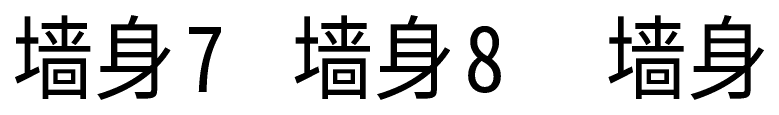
# Model space of a CAD drawing. Extents: x 1738711 to 2346805, y 1189731 to 2516152.
# Drawn here: x 1964142 to 1983064, y 1249815 to 1251951 of the extents above; entities that cross this region are included whole.
import ezdxf

# ---------------------------------------------------------------- set-up
doc = ezdxf.new("R2010")
doc.units = 0
doc.header["$LTSCALE"] = 1000
doc.header["$MEASUREMENT"] = 0
doc.layers.add('HZ', color=7, linetype='Continuous')
doc.styles.add('黑体', font='simhei_0.ttf', dxfattribs={"width": 0.9})

msp = doc.modelspace()

# ---------------------------------------------------------------- texts
at = {"layer": 'HZ', "color": 40, "style": '黑体', "width": 0.9}
for s, height, p in [('墙身', 1682.36, (1964069.9, 1250016.9)), ('墙身', 1682.36, (1971134.7, 1250016.9)), ('墙身', 1682.36, (1979059.5, 1250016.9)), ('7', 1682.4, (1968425.1, 1250016.9)), ('8', 1682.4, (1975489.9, 1250016.9))]:
    msp.add_text(s, height=height, dxfattribs=at).set_placement(p)

doc.saveas('drawing.dxf')
